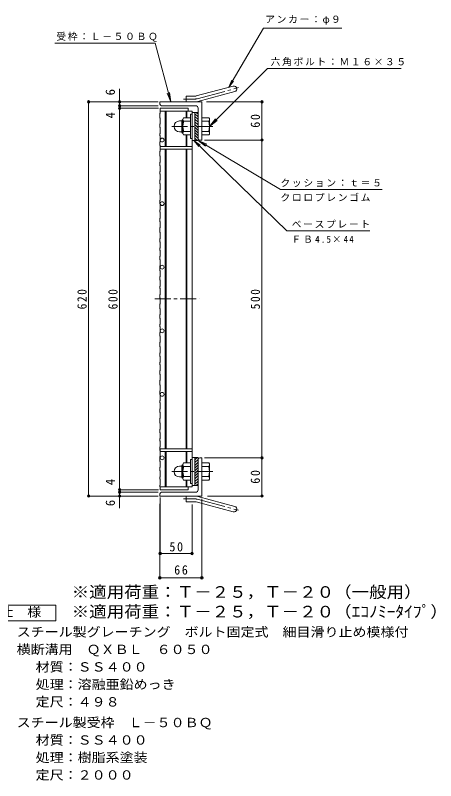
# Model space of a CAD drawing. Units: millimetres, scale not verified. Extents: x -889 to 904, y -688 to 680.
# Drawn here: x 244 to 904, y -563 to 641 of the extents above; entities that cross this region are included whole.
import ezdxf
from ezdxf.enums import TextEntityAlignment as Align

# ---------------------------------------------------------------- set-up
doc = ezdxf.new("R2010")
doc.units = ezdxf.units.MM
doc.header["$LTSCALE"] = 5
doc.header["$PDMODE"] = 32
doc.header["$PDSIZE"] = 4
doc.linetypes.add('CHAIN1', pattern=[8, 5, -1, 1, -1])
doc.linetypes.add('CHAIN2', pattern=[12, 9, -1, 1, -1])
for name, color, linetype, lineweight in [('0-1_躯体', 2, 'Continuous', 9), ('0-2_仕上', 3, 'Continuous', 9), ('0-4_その他', 7, 'Continuous', 9), ('0-5_寸法', 7, 'Continuous', 9), ('F-4_F-4ﾚｲﾔ', 2, 'Continuous', 9)]:
    doc.layers.add(name, color=color, linetype=linetype, lineweight=lineweight)
doc.layers.add('F-5_F-5ﾚｲﾔ', color=3, linetype='Continuous')
doc.styles.add('ＭＳ ゴシック', font='')
doc.styles.get('ＭＳ ゴシック').set_extended_font_data('MS Gothic')

msp = doc.modelspace()

# ---------------------------------------------------------------- linework, layer by layer
at = {"layer": '0-1_躯体'}
for p, q in [((527.98, 514.277), (586.171, 529.869)), ((530.309, 505.583), (588.5, 521.175)), ((511.836, 504.97), (511.836, 513.97)), ((525.651, 513.97), (511.836, 513.97)), ((470.836, 501.47), (470.836, 504.97)), ((536.836, 504.97), (470.836, 504.97)), ((526.836, 498.97), (473.336, 498.97)), ((530.836, 494.97), (530.836, 444.47)), ((536.836, 504.97), (536.836, 444.97)), ((519.036, 485.47), (519.036, 447.47)), ((521.336, 485.47), (519.036, 485.47)), ((525.836, 444.47), (525.836, 488.47)), ((525.836, 488.47), (530.836, 488.47)), ((530.836, 481.39), (525.836, 486.39)), ((530.836, 477.147), (525.836, 482.147)), ((530.836, 485.633), (527.998, 488.47)), ((501.526, 474.97), (505.036, 474.97)), ((505.036, 457.27), (505.036, 475.67)), ((506.836, 477.47), (507.036, 477.47)), ((507.036, 477.22), (507.036, 455.72)), ((519.036, 479.97), (508.074, 479.97)), ((519.036, 474.47), (508.074, 474.47)), ((530.836, 472.905), (525.836, 477.905)), ((530.836, 468.662), (525.836, 473.662)), ((536.836, 479.97), (547.797, 479.97)), ((536.836, 474.47), (547.797, 474.47)), ((549.036, 477.47), (548.836, 477.47)), ((548.836, 477.22), (548.836, 455.72)), ((501.536, 457.97), (505.036, 457.97)), ((519.036, 458.47), (508.074, 458.47)), ((530.836, 464.42), (525.836, 469.42)), ((530.836, 460.177), (525.836, 465.177)), ((530.836, 455.934), (525.836, 460.934)), ((536.836, 458.47), (547.797, 458.47)), ((506.836, 455.47), (507.036, 455.47)), ((519.036, 452.97), (508.074, 452.97)), ((521.336, 447.47), (519.036, 447.47)), ((530.836, 451.692), (525.836, 456.692)), ((530.836, 447.449), (525.836, 452.449)), ((529.572, 444.47), (525.836, 448.206)), ((536.836, 452.97), (547.797, 452.97)), ((549.036, 455.47), (548.836, 455.47)), ((530.836, 444.47), (525.836, 444.47)), ((533.336, 444.97), (536.836, 444.97)), ((519.036, -95.53), (519.036, -57.531)), ((521.336, -57.531), (519.036, -57.531)), ((525.836, -54.53), (525.836, -98.531)), ((529.572, -54.53), (525.836, -58.267)), ((530.836, -54.53), (525.836, -54.53)), ((530.836, -57.51), (525.836, -62.51)), ((530.836, -105.031), (530.836, -54.53)), ((533.336, -55.03), (536.836, -55.03)), ((536.836, -115.03), (536.836, -55.03)), ((501.536, -68.03), (505.036, -68.03)), ((505.036, -67.33), (505.036, -85.731)), ((506.836, -65.531), (507.036, -65.531)), ((507.036, -87.281), (507.036, -65.78)), ((519.036, -63.03), (508.074, -63.03)), ((519.036, -68.531), (508.074, -68.531)), ((530.836, -61.752), (525.836, -66.752)), ((530.836, -65.995), (525.836, -70.995)), ((530.836, -70.238), (525.836, -75.238)), ((536.836, -63.03), (547.797, -63.03)), ((536.836, -68.531), (547.797, -68.531)), ((549.036, -65.531), (548.836, -65.531)), ((548.836, -87.281), (548.836, -65.78)), ((530.836, -74.48), (525.836, -79.48)), ((530.836, -78.723), (525.836, -83.723)), ((530.836, -82.965), (525.836, -87.965)), ((501.526, -85.031), (505.036, -85.031)), ((506.836, -87.53), (507.036, -87.53)), ((519.036, -84.531), (508.074, -84.531)), ((519.036, -90.031), (508.074, -90.031)), ((521.336, -95.53), (519.036, -95.53)), ((530.836, -87.208), (525.836, -92.208)), ((530.836, -91.451), (525.836, -96.451)), ((530.836, -95.693), (527.998, -98.531)), ((536.836, -84.531), (547.797, -84.531)), ((536.836, -90.031), (547.797, -90.031)), ((549.036, -87.53), (548.836, -87.53)), ((525.836, -98.531), (530.836, -98.531)), ((470.836, -111.53), (470.836, -115.03)), ((536.836, -115.03), (470.836, -115.03)), ((526.836, -109.031), (473.336, -109.031)), ((511.836, -115.03), (511.836, -124.031)), ((530.309, -115.644), (588.5, -131.236)), ((525.651, -124.031), (511.836, -124.031)), ((527.98, -124.337), (586.171, -139.929))]:
    msp.add_line(p, q, dxfattribs=at)
at = {"layer": '0-1_躯体', "linetype": 'CHAIN2'}
for p, q in [((529.145, 509.93), (594.311, 527.391)), ((525.651, 509.47), (508.031, 509.47)), ((525.651, -119.531), (508.031, -119.531)), ((529.145, -119.991), (594.311, -137.452))]:
    msp.add_line(p, q, dxfattribs=at)
at = {"layer": '0-1_躯体', "linetype": 'CHAIN1'}
for p, q in [((553.953, 466.47), (489.734, 466.47)), ((553.953, -76.531), (489.734, -76.531))]:
    msp.add_line(p, q, dxfattribs=at)
at = {"layer": '0-1_躯体'}
for centre, radius, start, end in [((587.336, 525.522), 4.5, 285.00014, 104.99991), ((525.651, 522.97), 9, 270, 285.00002), ((473.336, 501.47), 2.5, 180, 270), ((525.651, 522.97), 18, 270, 285), ((526.836, 494.97), 4, 0, 90), ((501.526, 466.48), 8.49, 90, 180), ((506.836, 475.67), 1.8, 90, 180), ((511.196, 477.22), 4.16, 138.61835, 221.37988), ((531.036, 466.47), 24, 160.52881, 199.47119), ((524.836, 466.47), 24, 340.52881, 19.47119), ((544.676, 477.22), 4.16, 318.62012, 41.38165), ((501.536, 466.47), 8.5, 180, 270), ((511.196, 455.72), 4.16, 138.62012, 221.38165), ((544.676, 455.72), 4.16, 318.61835, 41.37988), ((506.836, 457.27), 1.8, 180, 270), ((533.336, 447.47), 2.5, 180, 270), ((533.336, -57.531), 2.5, 90, 180), ((501.536, -76.531), 8.5, 90, 180), ((506.836, -67.33), 1.8, 90, 180), ((511.196, -65.78), 4.16, 138.61835, 221.37988), ((531.036, -76.531), 24, 160.52881, 199.47119), ((524.836, -76.531), 24, 340.52881, 19.47119), ((544.676, -65.78), 4.16, 318.62012, 41.38165), ((501.526, -76.541), 8.49, 180, 270), ((506.836, -85.731), 1.8, 180, 270), ((511.196, -87.281), 4.16, 138.62012, 221.38165), ((544.676, -87.281), 4.16, 318.61835, 41.37988), ((526.836, -105.031), 4, 270, 0), ((473.336, -111.53), 2.5, 90, 180), ((525.651, -133.03), 18, 75, 90), ((525.651, -133.03), 9, 74.99998, 90), ((587.336, -135.583), 4.5, 255.00009, 74.99986)]:
    msp.add_arc(centre, radius, start, end, dxfattribs=at)
at = {"layer": '0-1_躯体', "linetype": 'CHAIN2'}
for centre, start, end in [((525.651, 522.97), 270, 284.99995), ((525.651, -133.03), 75.00005, 90)]:
    msp.add_arc(centre, 13.5, start, end, dxfattribs=at)
at = {"layer": '0-2_仕上'}
for p, q in [((471.336, 494.97), (515.335, 494.97)), ((471.336, 487.236), (471.336, 494.97)), ((515.335, 494.97), (515.335, 490.47)), ((471.336, 487.236), (470.536, 486.719)), ((470.536, 480.003), (470.536, 486.719)), ((471.336, 490.47), (521.336, 490.47)), ((479.336, 490.47), (479.336, 434.97)), ((480.836, 490.47), (480.836, 434.97)), ((511.835, 490.47), (511.835, 479.97)), ((513.336, 490.47), (513.336, 479.97)), ((521.336, 490.47), (521.336, -100.53)), ((525.835, 488.47), (521.336, 488.47)), ((525.835, 488.47), (525.835, 444.469)), ((470.536, 480.003), (471.336, 479.485)), ((470.536, 469.843), (471.336, 470.361)), ((470.536, 465.003), (470.536, 469.843)), ((471.336, 479.485), (471.336, 470.361)), ((470.536, 465.003), (471.336, 464.485)), ((471.336, 464.485), (471.336, 455.361)), ((470.536, 454.843), (471.336, 455.361)), ((470.536, 454.843), (470.536, 451.878)), ((471.336, 451.361), (470.536, 451.878)), ((471.336, 451.361), (471.336, 442.236)), ((511.835, 452.97), (511.835, 434.97)), ((513.336, 452.97), (513.336, 434.97)), ((470.536, 441.719), (471.336, 442.236)), ((470.536, 441.719), (470.536, 436.878)), ((470.536, 436.878), (471.336, 436.361)), ((471.336, 436.361), (471.336, 427.236)), ((471.336, 434.97), (521.336, 434.97)), ((525.835, 444.469), (521.336, 444.469)), ((470.536, 426.719), (471.336, 427.236)), ((470.536, 426.719), (470.536, 420.003)), ((471.336, 430.47), (521.336, 430.47)), ((479.336, 430.47), (479.336, -40.53)), ((480.836, 430.47), (480.836, -40.53)), ((511.835, 430.47), (511.835, -40.53)), ((513.336, 430.47), (513.336, -40.53)), ((471.336, 419.485), (470.536, 420.003)), ((470.536, 409.843), (471.336, 410.361)), ((470.536, 405.003), (470.536, 409.843)), ((471.336, 419.485), (471.336, 410.361)), ((470.536, 405.003), (471.336, 404.485)), ((471.336, 404.485), (471.336, 395.361)), ((470.536, 394.843), (471.336, 395.361)), ((470.536, 394.843), (470.536, 391.878)), ((471.336, 391.361), (470.536, 391.878)), ((471.336, 391.361), (471.336, 382.236)), ((470.536, 381.719), (471.336, 382.236)), ((470.536, 381.719), (470.536, 376.878)), ((470.536, 376.878), (471.336, 376.361)), ((471.336, 376.361), (471.336, 367.236)), ((470.536, 366.719), (471.336, 367.236)), ((470.536, 366.719), (470.536, 360.003)), ((471.336, 359.485), (470.536, 360.003)), ((470.536, 349.843), (471.336, 350.361)), ((470.536, 345.003), (470.536, 349.843)), ((471.336, 359.485), (471.336, 350.361)), ((470.536, 345.003), (471.336, 344.485)), ((471.336, 344.485), (471.336, 335.361)), ((470.536, 334.843), (471.336, 335.361)), ((470.536, 334.843), (470.536, 331.878)), ((471.336, 331.361), (470.536, 331.878)), ((471.336, 331.361), (471.336, 322.236)), ((470.536, 321.719), (471.336, 322.236)), ((470.536, 321.719), (470.536, 316.878)), ((470.536, 316.878), (471.336, 316.361)), ((471.336, 316.361), (471.336, 307.236)), ((470.536, 306.719), (471.336, 307.236)), ((470.536, 306.719), (470.536, 300.003)), ((471.336, 299.485), (470.536, 300.003)), ((470.536, 289.843), (471.336, 290.361)), ((470.536, 285.003), (470.536, 289.843)), ((471.336, 299.485), (471.336, 290.361)), ((470.536, 285.003), (471.336, 284.485)), ((471.336, 284.485), (471.336, 275.361)), ((470.536, 274.843), (471.336, 275.361)), ((470.536, 274.843), (470.536, 271.878)), ((471.336, 271.361), (470.536, 271.878)), ((471.336, 271.361), (471.336, 262.236)), ((470.536, 261.719), (471.336, 262.236)), ((470.536, 261.719), (470.536, 256.878)), ((470.536, 256.878), (471.336, 256.361)), ((471.336, 256.361), (471.336, 247.236)), ((470.536, 246.719), (471.336, 247.236)), ((470.536, 246.719), (470.536, 240.003)), ((471.336, 239.485), (470.536, 240.003)), ((470.536, 229.843), (471.336, 230.361)), ((470.536, 225.003), (470.536, 229.843)), ((471.336, 239.485), (471.336, 230.361)), ((470.536, 225.003), (471.336, 224.485)), ((471.336, 224.485), (471.336, 215.361)), ((470.536, 214.843), (471.336, 215.361)), ((470.536, 214.843), (470.536, 211.878)), ((471.336, 211.361), (470.536, 211.878)), ((471.336, 211.361), (471.336, 202.236)), ((470.536, 201.719), (471.336, 202.236)), ((470.536, 201.719), (470.536, 196.878)), ((470.536, 196.878), (471.336, 196.361)), ((471.336, 196.361), (471.336, 187.236)), ((470.536, 186.719), (471.336, 187.236)), ((470.536, 186.719), (470.536, 180.003)), ((471.336, 179.485), (470.536, 180.003)), ((470.536, 169.843), (471.336, 170.361)), ((470.536, 165.003), (470.536, 169.843)), ((471.336, 179.485), (471.336, 170.361)), ((470.536, 165.003), (471.336, 164.485)), ((471.336, 164.485), (471.336, 155.361)), ((470.536, 154.843), (471.336, 155.361)), ((470.536, 154.843), (470.536, 151.878)), ((471.336, 151.361), (470.536, 151.878)), ((471.336, 151.361), (471.336, 142.236)), ((470.536, 141.719), (471.336, 142.236)), ((470.536, 141.719), (470.536, 136.878)), ((470.536, 136.878), (471.336, 136.361)), ((471.336, 136.361), (471.336, 127.236)), ((470.536, 126.719), (471.336, 127.236)), ((470.536, 126.719), (470.536, 120.003)), ((471.336, 119.485), (470.536, 120.003)), ((470.536, 109.843), (471.336, 110.361)), ((470.536, 105.003), (470.536, 109.843)), ((471.336, 119.485), (471.336, 110.361)), ((470.536, 105.003), (471.336, 104.485)), ((471.336, 104.485), (471.336, 95.361)), ((470.536, 94.843), (471.336, 95.361)), ((470.536, 94.843), (470.536, 91.878)), ((471.336, 91.361), (470.536, 91.878)), ((471.336, 91.361), (471.336, 82.236)), ((470.536, 81.719), (471.336, 82.236)), ((470.536, 81.719), (470.536, 76.878)), ((470.536, 76.878), (471.336, 76.361)), ((471.336, 76.361), (471.336, 67.236)), ((470.536, 66.719), (471.336, 67.236)), ((470.536, 66.719), (470.536, 60.003)), ((471.336, 59.485), (470.536, 60.003)), ((470.536, 49.843), (471.336, 50.361)), ((470.536, 45.003), (470.536, 49.843)), ((471.336, 59.485), (471.336, 50.361)), ((470.536, 45.003), (471.336, 44.485)), ((471.336, 44.485), (471.336, 35.361)), ((470.536, 34.843), (471.336, 35.361)), ((470.536, 34.843), (470.536, 31.878)), ((471.336, 31.361), (470.536, 31.878)), ((471.336, 31.361), (471.336, 22.236)), ((470.536, 21.719), (471.336, 22.236)), ((470.536, 21.719), (470.536, 16.878)), ((470.536, 16.878), (471.336, 16.361)), ((471.336, 16.361), (471.336, 7.236)), ((470.536, 6.719), (471.336, 7.236)), ((470.536, 6.719), (470.536, 0.003)), ((471.336, -0.515), (470.536, 0.003)), ((470.536, -10.157), (471.336, -9.639)), ((470.536, -14.997), (470.536, -10.157)), ((471.336, -0.515), (471.336, -9.639)), ((470.536, -14.997), (471.336, -15.515)), ((471.336, -15.515), (471.336, -24.639)), ((470.536, -25.157), (471.336, -24.639)), ((470.536, -25.157), (470.536, -28.122)), ((471.336, -28.639), (470.536, -28.122)), ((471.336, -28.639), (471.336, -37.764)), ((470.536, -38.281), (471.336, -37.764)), ((470.536, -38.281), (470.536, -43.122)), ((470.536, -43.122), (471.336, -43.639)), ((471.336, -40.53), (521.336, -40.53)), ((471.336, -40.53), (471.336, -52.764)), ((471.336, -45.03), (521.336, -45.03)), ((479.336, -45.03), (479.336, -100.53)), ((480.836, -45.03), (480.836, -100.53)), ((511.835, -45.03), (511.835, -63.03)), ((513.336, -45.03), (513.336, -63.03)), ((470.536, -53.281), (471.336, -52.764)), ((470.536, -53.281), (470.536, -59.997)), ((471.336, -60.515), (470.536, -59.997)), ((525.835, -54.53), (521.336, -54.53)), ((525.835, -54.53), (525.835, -98.53)), ((470.536, -70.157), (471.336, -69.639)), ((470.536, -74.997), (470.536, -70.157)), ((471.336, -60.515), (471.336, -69.639)), ((470.536, -74.997), (471.336, -75.515)), ((471.336, -75.515), (471.336, -84.639)), ((470.536, -85.157), (471.336, -84.639)), ((470.536, -85.157), (470.536, -88.122)), ((471.336, -88.639), (470.536, -88.122)), ((471.336, -88.639), (471.336, -97.764)), ((511.835, -90.03), (511.835, -100.53)), ((513.336, -90.03), (513.336, -100.53)), ((470.536, -98.281), (471.336, -97.764)), ((515.335, -105.03), (515.335, -100.53)), ((525.835, -98.53), (521.336, -98.53))]:
    msp.add_line(p, q, dxfattribs=at)
at = {"layer": '0-2_仕上', "linetype": 'CHAIN1'}
msp.add_line((462.869, 194.97), (532.87, 194.97), dxfattribs=at)
at = {"layer": '0-2_仕上'}
for points in [[(470.536, -98.281), (470.536, -100.53), (521.336, -100.53)], [(471.336, -100.53), (471.336, -105.03), (515.335, -105.03)]]:
    msp.add_lwpolyline(points, dxfattribs=at)
for centre in [(474.336, 444.97), (474.336, 344.97), (474.336, 244.97), (474.336, 144.97), (474.336, 44.97), (474.336, -55.03)]:
    msp.add_circle(centre, 3, dxfattribs=at)
at = {"layer": '0-4_その他'}
for p, q in [((407.465, 525.511), (407.465, -134.039)), ((467.835, 504.97), (357.016, 504.97)), ((358.816, 504.97), (358.816, -115.029)), ((467.835, 498.97), (405.665, 498.97)), ((468.336, 494.97), (405.665, 494.97)), ((544.178, 504.97), (633.048, 504.97)), ((631.248, 504.97), (631.248, -115.029)), ((540.836, 444.97), (633.048, 444.97)), ((540.836, -55.029), (633.048, -55.029)), ((468.336, -105.029), (405.665, -105.029)), ((467.835, -115.029), (357.016, -115.029)), ((467.835, -109.029), (405.665, -109.029)), ((471.336, -117.473), (471.336, -207.173)), ((536.836, -119.321), (536.836, -245.191)), ((545.575, -115.029), (633.048, -115.029)), ((470.836, -127.53), (470.836, -245.191)), ((521.336, -128.103), (521.336, -207.173)), ((471.336, -205.373), (521.336, -205.373)), ((470.836, -243.691), (536.836, -243.691))]:
    msp.add_line(p, q, dxfattribs=at)
for p in [(358.816, 504.97), (407.465, 504.97), (631.248, 504.97), (407.465, 498.97), (407.465, 494.97), (631.248, 444.97), (631.248, -55.029), (407.465, -105.029), (407.465, -109.029), (358.816, -115.029), (407.465, -115.029), (631.248, -115.029), (471.336, -205.373), (521.336, -205.373), (470.836, -243.691), (536.836, -243.691)]:
    msp.add_point(p, dxfattribs=at)
at = {"layer": '0-5_寸法'}
for p, q in [((633.894, 620.966), (756.786, 620.966)), ((305.807, 597.283), (463.355, 597.283)), ((488.09, 504.97), (463.355, 597.283)), ((578.896, 527.92), (586.607, 537.758)), ((488.09, 504.97), (482.35, 518.828)), ((488.09, 504.97), (486.132, 519.842)), ((548.836, 466.47), (557.967, 478.37)), ((548.836, 466.47), (560.736, 475.601)), ((524.11, 444.47), (531.845, 434.651)), ((660.528, 367.421), (530.836, 444.47)), ((530.836, 444.47), (544.621, 438.557)), ((530.836, 444.47), (542.621, 435.191)), ((660.528, 367.421), (820.17, 367.421)), ((670.164, 302.083), (800.728, 302.083))]:
    msp.add_line(p, q, dxfattribs=at)
for points in [[(633.894, 620.966), (578.896, 527.92), (583.798, 539.418)], [(548.836, 466.47), (639.862, 557.496), (850.144, 557.496)], [(670.164, 302.083), (524.11, 444.47), (534.123, 436.987)]]:
    msp.add_lwpolyline(points, dxfattribs=at)
at = {"layer": 'F-4_F-4ﾚｲﾔ'}
msp.add_lwpolyline([(194.592, -311.546), (194.592, -286.546), (307.093, -286.546), (307.093, -311.546)], close=True, dxfattribs=at)

# ---------------------------------------------------------------- texts
at = {"layer": '0-4_その他', "color": 2, "style": 'ＭＳ ゴシック'}
for s, p in [('6', (404.465, 515.28)), ('4', (404.465, 478.944)), ('4', (404.465, -98.049)), ('6', (404.465, -130.971))]:
    msp.add_text(s, height=14.66, rotation=90, dxfattribs=at).set_placement(p, align=Align.BOTTOM_LEFT)
at = {"layer": '0-4_その他', "color": 2, "char_height": 14.66, "attachment_point": 7, "rotation": 90, "style": 'ＭＳ ゴシック'}
for s, insert in [('\\T1.27;\\W0.95;60', (628.248, 464.345)), ('\\T1.27;\\W0.9;620', (355.816, 178.72)), ('\\T1.27;\\W0.9;600', (404.465, 178.72)), ('\\T1.27;\\W0.9;500', (628.248, 178.72)), ('\\T1.27;\\W0.95;60', (628.248, -95.654))]:
    msp.add_mtext(s, dxfattribs=dict(at, insert=insert))
at = {"layer": '0-4_その他', "color": 2, "char_height": 14.66, "attachment_point": 7, "style": 'ＭＳ ゴシック'}
for s, insert in [('\\T1.27;\\W0.95;50', (485.711, -202.373)), ('\\T1.27;\\W0.95;66', (493.211, -238.691))]:
    msp.add_mtext(s, dxfattribs=dict(at, insert=insert))
at = {"layer": '0-5_寸法', "char_height": 11, "attachment_point": 7, "style": 'ＭＳ ゴシック'}
for s, insert in [('\\T1.17;アンカー：φ９', (636.276, 626.412)), ('\\T1.17;受枠：Ｌ－５０ＢＱ', (307.976, 599.623)), ('\\T1.17;六角ボルト：Ｍ１６×３５', (644.823, 561.326)), ('\\T1.17;クッション：ｔ＝５', (660.258, 370.927)), ('\\T1.17;クロロプレンゴム', (660.258, 348.361)), ('\\T1.17;ベースプレート', (677.91, 306.509)), ('\\T1.26;\\W0.95;ＦＢ4.5×44', (677.91, 283.273))]:
    msp.add_mtext(s, dxfattribs=dict(at, insert=insert))
at = {"layer": 'F-4_F-4ﾚｲﾔ', "style": 'ＭＳ ゴシック', "width": 1.1}
for s, p in [('仕\u3000様', (218.343, -309.046)), ('スチール製グレーチング\u3000ボルト固定式\u3000細目滑り止め模様付', (245.637, -340.506)), ('横断溝用\u3000ＱＸＢＬ\u3000６０５０', (245.637, -368.006)), ('材質：ＳＳ４００', (275.493, -395.506)), ('処理：溶融亜鉛めっき', (275.493, -423.006)), ('定尺：４９８', (275.493, -450.506)), ('スチール製受枠\u3000Ｌ－５０ＢＱ', (245.637, -483.006)), ('材質：ＳＳ４００', (275.493, -510.506)), ('処理：樹脂系塗装', (275.493, -538.006)), ('定尺：２０００', (275.493, -565.506))]:
    msp.add_text(s, height=14.66, dxfattribs=at).set_placement(p, align=Align.BOTTOM_LEFT)
at = {"layer": 'F-5_F-5ﾚｲﾔ', "style": 'ＭＳ ゴシック', "width": 1.1}
for s, p in [('※適用荷重：Ｔ－２５，Ｔ－２０（一般用）', (332.093, -280.644)), ('※適用荷重：Ｔ－２５，Ｔ－２０（ｴｺﾉﾐｰﾀｲﾌﾟ）', (332.093, -311.546))]:
    msp.add_text(s, height=18.33, dxfattribs=at).set_placement(p, align=Align.BOTTOM_LEFT)

doc.saveas('drawing.dxf')
